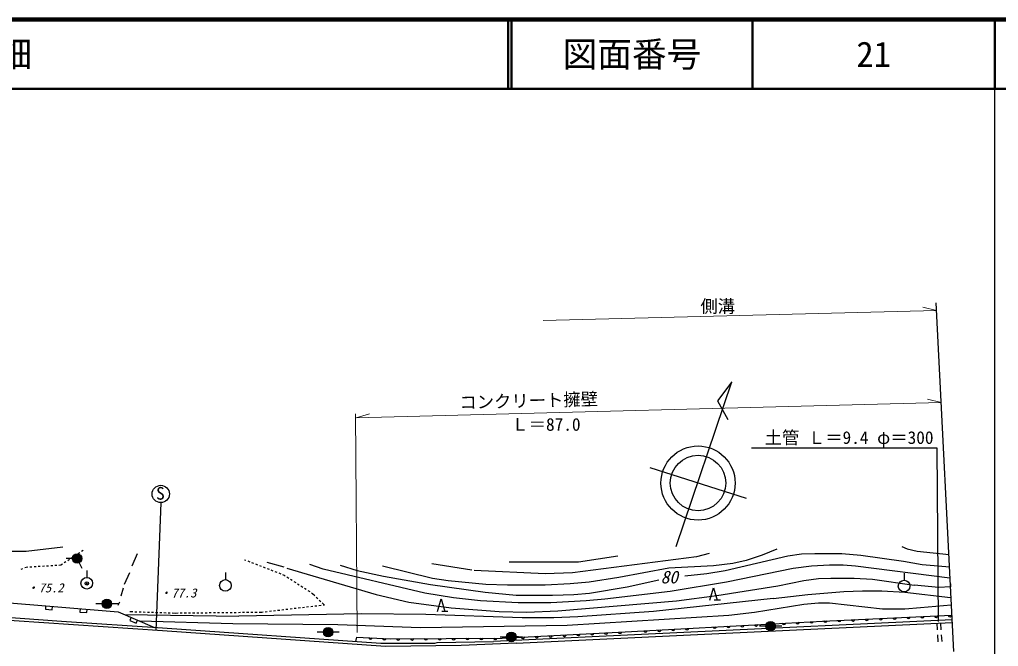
# Model space of a CAD drawing. Units: millimetres, scale not verified. Extents: x 40000 to 680000, y 20000 to 380000.
# Drawn here: x 438265 to 579500, y 289574 to 380000 of the extents above; entities that cross this region are included whole.
import ezdxf
from ezdxf.enums import TextEntityAlignment as Align

# ---------------------------------------------------------------- set-up
doc = ezdxf.new("R2010")
doc.units = ezdxf.units.MM
doc.header["$LTSCALE"] = 1000
doc.header["$PDMODE"] = 32
doc.header["$PDSIZE"] = 500
for name, color, linetype, lineweight in [('M-BGD', 7, 'Continuous', 25), ('M-BMK-SRVR', 3, 'Continuous', 25), ('M-STR-HTXT', 7, 'Continuous', 13), ('M-STR-STRC', 7, 'Continuous', 25), ('M-TTL', 2, 'Continuous', 140), ('M-TTL-BAND', 7, 'Continuous', 25), ('M-TTL-LINE', 7, 'Continuous', 50)]:
    doc.layers.add(name, color=color, linetype=linetype, lineweight=lineweight)
doc.layers.add('M-TTL-TXT', color=7, linetype='Continuous')
doc.styles.add('ＭＳ ゴシック', font='')
doc.styles.get('ＭＳ ゴシック').set_extended_font_data('MS Gothic')

msp = doc.modelspace()

# ---------------------------------------------------------------- hatches: boundary and pattern name
at = {"layer": 'M-BGD'}
for points in [[(447243, 302267, -0.41421), (446560, 301584, -0.41421), (445877, 302267, -1)], [(451551, 295728, -0.41421), (450869, 295045, -0.41421), (450186, 295728, -0.41421), (450869, 296410, -0.41421)], [(547315, 292501, -0.41421), (546632, 291818, -0.41421), (545949, 292501, -0.41421), (546632, 293184, -0.41421)], [(483462, 291621, -0.41421), (482779, 290938, -0.41421), (482096, 291621, -1)], [(509901, 290936, -1), (508535, 290936, -0.41421), (509218, 291618, -0.41421)]]:
    msp.add_hatch(color=256, dxfattribs=at).paths.add_polyline_path(points)

# ---------------------------------------------------------------- linework, layer by layer
for p, q in [((533019, 304006), (541016, 327765)), ((541016, 327765), (538970, 324994)), ((538970, 324994), (540454, 322328)), ((543883, 318234), (570637, 318234)), ((570637, 318234), (570816, 293145)), ((529194, 315361), (543118, 310939)), ((458623, 310275), (457926, 291882)), ((439235, 303333), (444484, 303925)), ((565557, 304010), (566319, 303671)), ((566319, 303671), (567759, 303333)), ((436271, 303333), (439235, 303333)), ((444965, 302303), (445878, 302304)), ((445705, 302316), (445956, 302481)), ((446206, 302646), (446457, 302811)), ((446707, 302976), (446958, 303141)), ((447209, 303306), (447450, 303465)), ((455237, 302909), (454475, 301131)), ((535924, 302486), (518059, 300200)), ((524579, 302571), (518906, 301724)), ((537787, 302994), (535924, 302486)), ((540073, 300539), (549132, 302655)), ((545407, 302740), (543121, 301978)), ((547523, 303587), (545407, 302740)), ((549132, 302655), (551079, 302909)), ((551079, 302909), (553027, 302994)), ((553027, 302994), (556921, 302994)), ((556921, 302994), (559631, 302740)), ((559631, 302740), (565811, 301893)), ((567759, 303333), (572415, 302825)), ((438480, 300720), (438758, 300835)), ((439035, 300950), (439195, 301016)), ((439195, 301016), (439458, 301033)), ((439757, 301052), (440057, 301070)), ((440356, 301089), (440655, 301108)), ((440955, 301127), (441254, 301146)), ((441554, 301165), (441853, 301184)), ((442152, 301203), (442452, 301221)), ((442751, 301240), (443051, 301259)), ((443350, 301278), (443649, 301297)), ((443949, 301316), (444211, 301332)), ((444211, 301332), (444452, 301491)), ((444703, 301656), (444954, 301821)), ((445204, 301986), (445455, 302151)), ((446844, 301646), (447266, 300866)), ((470706, 302085), (470905, 302008)), ((471184, 301900), (471464, 301791)), ((471744, 301683), (472024, 301575)), ((472304, 301466), (472583, 301358)), ((472863, 301250), (473143, 301141)), ((473423, 301033), (473702, 300925)), ((473948, 301724), (476403, 301047)), ((476827, 300877), (489696, 297067)), ((482076, 300708), (480129, 301385)), ((484531, 301301), (486987, 300539)), ((497824, 299353), (490627, 301131)), ((497739, 301555), (503497, 300623)), ((518906, 301724), (508915, 301724)), ((531945, 300877), (524748, 299523)), ((538379, 301216), (531945, 300877)), ((541173, 301555), (538379, 301216)), ((543121, 301978), (541173, 301555)), ((552519, 301131), (549894, 300793)), ((555143, 301301), (552519, 301131)), ((557091, 301301), (555143, 301301)), ((558869, 301131), (557091, 301301)), ((572500, 299438), (558869, 301131)), ((565811, 301893), (568521, 301385)), ((568521, 301385), (572500, 301047)), ((447980, 300543), (447980, 299527)), ((454136, 300200), (453374, 298507)), ((467973, 300221), (467973, 299205)), ((473982, 300817), (474262, 300708)), ((474542, 300600), (474821, 300492)), ((475101, 300383), (475381, 300275)), ((475661, 300167), (475941, 300058)), ((476220, 299950), (476419, 299873)), ((476419, 299873), (476594, 299761)), ((476846, 299599), (477099, 299436)), ((496723, 297237), (482076, 300708)), ((486987, 300539), (490797, 299692)), ((490797, 299692), (497570, 298507)), ((514080, 300031), (503835, 300539)), ((518059, 300200), (514080, 300031)), ((524748, 299523), (520430, 298845)), ((534231, 299777), (537448, 300115)), ((537448, 300115), (540073, 300539)), ((549894, 300793), (540242, 298845)), ((553535, 299353), (555313, 299438)), ((555313, 299438), (558699, 299438)), ((558699, 299438), (561324, 299269)), ((565911, 300132), (565911, 299116)), ((477351, 299274), (477603, 299112)), ((477855, 298949), (478108, 298787)), ((478360, 298625), (478612, 298462)), ((478865, 298300), (479117, 298138)), ((497570, 298507), (505444, 297406)), ((500110, 299015), (497824, 299353)), ((505529, 298507), (500110, 299015)), ((508661, 298422), (505529, 298507)), ((514080, 298422), (508661, 298422)), ((517721, 298591), (514080, 298422)), ((520430, 298845), (517721, 298591)), ((520515, 297237), (525933, 298168)), ((525933, 298168), (530485, 299173)), ((540242, 298845), (532114, 297491)), ((538887, 296898), (547693, 298337)), ((547693, 298337), (551418, 299099)), ((551418, 299099), (553535, 299353)), ((561324, 299269), (567335, 298422)), ((570891, 298083), (567335, 298422)), ((572585, 298168), (570891, 298083)), ((572585, 298591), (572585, 298168)), ((453205, 297999), (452866, 296813)), ((479369, 297975), (479622, 297813)), ((479874, 297651), (480126, 297488)), ((480378, 297326), (480553, 297214)), ((480553, 297214), (480865, 296902)), ((481077, 296689), (481290, 296477)), ((489696, 297067), (494437, 295967)), ((500872, 296559), (496723, 297237)), ((505444, 297406), (509931, 296983)), ((509931, 296983), (515181, 296983)), ((515181, 296983), (518229, 297067)), ((518229, 297067), (520515, 297237)), ((532114, 297491), (522716, 296390)), ((533045, 296136), (538887, 296898)), ((547015, 296475), (552011, 297067)), ((552011, 297067), (557175, 297491)), ((557175, 297491), (559885, 297575)), ((559885, 297575), (562679, 297575)), ((562679, 297575), (565981, 297406)), ((565981, 297406), (572585, 296644)), ((430560, 296359), (452474, 294581)), ((442022, 295429), (441982, 294931)), ((442979, 294850), (443019, 295348)), ((449273, 295763), (450187, 295764)), ((451566, 295763), (452480, 295764)), ((452697, 295967), (452443, 295459)), ((479375, 295194), (479077, 295159)), ((479971, 295264), (479673, 295229)), ((480566, 295333), (480269, 295298)), ((481162, 295403), (480864, 295368)), ((481758, 295473), (481460, 295438)), ((481502, 296265), (481714, 296053)), ((481926, 295841), (482238, 295529)), ((482238, 295529), (482056, 295507)), ((494437, 295967), (500533, 295120)), ((504767, 296136), (500872, 296559)), ((510185, 295882), (504767, 296136)), ((514927, 295882), (510185, 295882)), ((520007, 296136), (514927, 295882)), ((515943, 294697), (533045, 296136)), ((522716, 296390), (520007, 296136)), ((547015, 296475), (529743, 294612)), ((551418, 295628), (544306, 294443)), ((553535, 295797), (551418, 295628)), ((555143, 295797), (553535, 295797)), ((562763, 294951), (555143, 295797)), ((572669, 295543), (568267, 295120)), ((441982, 294931), (442979, 294850)), ((447006, 295025), (446966, 294526)), ((446966, 294526), (447962, 294446)), ((447962, 294446), (448003, 294944)), ((452474, 294581), (457753, 292315)), ((453463, 294156), (469884, 293935)), ((454363, 293770), (454166, 293311)), ((454600, 294541), (454170, 294555)), ((455200, 294521), (454900, 294531)), ((455799, 294502), (455500, 294512)), ((456399, 294483), (456099, 294493)), ((456999, 294464), (456699, 294473)), ((457598, 294444), (457299, 294454)), ((458198, 294425), (457898, 294435)), ((458798, 294406), (458498, 294415)), ((459398, 294387), (459098, 294396)), ((459997, 294367), (459697, 294377)), ((460727, 294344), (460297, 294358)), ((461130, 294348), (460727, 294344)), ((461730, 294354), (461430, 294351)), ((462330, 294361), (462030, 294358)), ((462930, 294367), (462630, 294364)), ((463530, 294373), (463230, 294370)), ((464130, 294380), (463830, 294377)), ((464730, 294386), (464430, 294383)), ((465330, 294392), (465030, 294389)), ((465930, 294399), (465630, 294395)), ((466530, 294405), (466230, 294402)), ((467130, 294411), (466830, 294408)), ((467730, 294418), (467430, 294414)), ((468330, 294424), (468030, 294421)), ((468930, 294430), (468630, 294427)), ((469530, 294437), (469230, 294433)), ((470130, 294443), (469830, 294440)), ((487579, 294273), (469884, 293935)), ((470730, 294449), (470430, 294446)), ((471330, 294455), (471030, 294452)), ((471930, 294462), (471630, 294459)), ((472530, 294468), (472230, 294465)), ((473233, 294476), (472830, 294471)), ((473415, 294497), (473233, 294476)), ((474011, 294567), (473713, 294532)), ((474607, 294636), (474309, 294601)), ((475203, 294706), (474905, 294671)), ((475799, 294776), (475501, 294741)), ((476395, 294845), (476097, 294810)), ((476991, 294915), (476693, 294880)), ((477587, 294985), (477289, 294950)), ((478183, 295054), (477885, 295020)), ((478779, 295124), (478481, 295089)), ((496893, 294189), (487579, 294273)), ((510778, 293681), (496893, 294189)), ((500533, 295120), (507476, 294612)), ((507476, 294612), (511455, 294527)), ((511455, 294527), (515943, 294697)), ((518821, 293850), (515350, 293681)), ((540581, 294019), (517297, 292580)), ((529743, 294612), (518821, 293850)), ((544306, 294443), (540581, 294019)), ((565981, 294951), (562763, 294951)), ((568267, 295120), (565981, 294951)), ((454166, 293311), (455085, 292916)), ((455085, 292916), (455282, 293376)), ((469037, 292834), (455601, 293239)), ((484193, 292665), (469037, 292834)), ((496131, 292241), (484193, 292665)), ((517297, 292580), (496131, 292241)), ((515350, 293681), (510778, 293681)), ((545037, 292537), (545950, 292538)), ((547330, 292537), (548244, 292538)), ((570596, 292916), (570661, 291949)), ((571151, 292942), (571213, 291965)), ((458877, 292241), (490373, 290040)), ((491043, 289578), (458877, 291818)), ((481184, 291656), (482097, 291657)), ((483477, 291656), (484390, 291657)), ((507623, 290971), (508536, 290972)), ((510270, 290971), (508492, 290971)), ((509916, 290971), (510829, 290972)), ((570708, 291251), (570775, 290253)), ((571256, 291266), (571319, 290268)), ((486902, 290887), (486733, 290294)), ((490373, 290040), (498163, 290040)), ((501973, 289701), (491043, 289578)), ((498163, 290040), (498501, 290125)), ((498501, 290125), (506629, 290294)), ((509931, 290040), (501973, 289701))]:
    msp.add_line(p, q, dxfattribs=at)
for points in [[(409686, 296729), (430387, 294223), (444327, 293193), (458877, 292241)], [(458877, 291818), (433140, 293550), (418745, 295289)], [(526574, 291705), (536329, 292265), (554110, 293239), (572777, 294065)], [(572811, 293398), (534122, 291580), (506629, 290294)], [(509931, 290040), (535063, 291253), (572830, 293021)], [(486902, 290887), (491727, 290677), (507898, 290785), (526574, 291705)]]:
    msp.add_lwpolyline(points, dxfattribs=at)
for centre, radius in [((536159, 313145), 5351), ((536159, 313145), 4000), ((458644, 311563), 1250), ((446560, 302267), 683), ((447962, 298688), 838), ((467956, 298366), 838), ((565894, 298277), 838), ((450869, 295728), 683), ((546632, 292501), 683), ((482779, 291621), 683), ((509218, 290936), 683)]:
    msp.add_circle(centre, radius, dxfattribs=at)
for centre, start, end in [((566516, 293844), 195.21549, 349.85473), ((568514, 293933), 195.21549, 349.85473), ((570512, 294021), 195.21549, 349.85473), ((572510, 294110), 195.21549, 349.85473), ((538551, 292443), 195.81636, 350.45559), ((540548, 292552), 195.81636, 350.45559), ((542545, 292661), 195.81636, 350.45559), ((544542, 292771), 195.81636, 350.45559), ((546539, 292880), 195.81636, 350.45559), ((548536, 292990), 195.81636, 350.45559), ((550533, 293099), 195.81636, 350.45559), ((552530, 293209), 195.81636, 350.45559), ((554528, 293314), 195.21549, 349.85473), ((556526, 293402), 195.21549, 349.85473), ((558524, 293491), 195.21549, 349.85473), ((560522, 293579), 195.21549, 349.85473), ((562520, 293667), 195.21549, 349.85473), ((564518, 293756), 195.21549, 349.85473), ((510891, 290989), 195.50093, 350.14016), ((512888, 291087), 195.50093, 350.14016), ((514886, 291186), 195.50093, 350.14016), ((516883, 291284), 195.50093, 350.14016), ((518881, 291382), 195.50093, 350.14016), ((520879, 291481), 195.50093, 350.14016), ((522876, 291579), 195.50093, 350.14016), ((524874, 291678), 195.50093, 350.14016), ((528567, 291876), 195.96298, 350.60222), ((530564, 291990), 195.96298, 350.60222), ((532561, 292105), 195.96298, 350.60222), ((534557, 292219), 195.96298, 350.60222), ((488903, 290856), 190.1893, 344.82854), ((490901, 290769), 190.1893, 344.82854), ((492897, 290741), 193.0639, 347.70314), ((494897, 290754), 193.0639, 347.70314), ((496897, 290768), 193.0639, 347.70314), ((498897, 290781), 193.0639, 347.70314), ((500897, 290794), 193.0639, 347.70314), ((502897, 290808), 193.0639, 347.70314), ((504897, 290821), 193.0639, 347.70314), ((506897, 290835), 193.0639, 347.70314), ((508893, 290890), 195.50093, 350.14016)]:
    msp.add_arc(centre, 256, start, end, dxfattribs=at)
msp.add_point((447969, 298664), dxfattribs=at)
at = {"layer": 'M-BMK-SRVR'}
msp.add_line((570487, 339130), (573042, 288850), dxfattribs=at)
at = {"layer": 'M-STR-HTXT'}
for p, q in [((570543, 338037), (513826, 336607)), ((570543, 338037), (568598, 338505)), ((571218, 324753), (569273, 325220)), ((571218, 324753), (486817, 322552)), ((486733, 323145), (486987, 291564)), ((486817, 322552), (488735, 323120))]:
    msp.add_line(p, q, dxfattribs=at)
at = {"layer": 'M-STR-STRC'}
for p, q in [((537859, 296238), (538399, 298038)), ((538399, 298038), (538939, 296238)), ((498542, 294634), (499082, 296434)), ((499082, 296434), (499622, 294634)), ((539389, 296238), (538489, 296238)), ((500072, 294634), (499172, 294634))]:
    msp.add_line(p, q, dxfattribs=at)
at = {"layer": 'M-TTL'}
msp.add_line((680000, 380000), (40000, 380000), dxfattribs=at)
at = {"layer": 'M-TTL-BAND'}
msp.add_line((579000, 20000), (579000, 370000), dxfattribs=at)
at = {"layer": 'M-TTL-LINE'}
for p, q in [((508747, 380000), (508747, 370000)), ((509247, 380000), (509247, 370000)), ((543997, 380000), (543997, 370000)), ((579000, 380000), (579000, 370000)), ((40000, 370000), (680000, 370000))]:
    msp.add_line(p, q, dxfattribs=at)

# ---------------------------------------------------------------- texts
at = {"layer": 'M-BGD', "style": 'ＭＳ ゴシック'}
for s, p in [('土管 Ｌ＝9.4 φ＝300', (545763, 318234)), ('S', (457966, 310189))]:
    msp.add_text(s, height=1833, dxfattribs=at).set_placement(p, align=Align.BOTTOM_LEFT)
at = {"layer": 'M-BGD', "style": 'ＭＳ ゴシック', "oblique": 15}
for s, height, p in [('80', 1833, (530764, 298113)), ('・75.2', 1320, (439219, 296969)), ('・77.3', 1320, (458384, 296233))]:
    msp.add_text(s, height=height, dxfattribs=at).set_placement(p, align=Align.BOTTOM_LEFT)
at = {"layer": 'M-STR-HTXT', "style": 'ＭＳ ゴシック'}
for s, p in [('側溝', (536501, 337178)), ('Ｌ＝87.0', (509222, 320130))]:
    msp.add_text(s, height=1833, dxfattribs=at).set_placement(p, align=Align.BOTTOM_LEFT)
msp.add_text('コンクリート擁壁', height=1833, rotation=1.494, dxfattribs=at).set_placement((501762, 323307), align=Align.BOTTOM_LEFT)
at = {"layer": 'M-TTL-TXT', "style": 'ＭＳ ゴシック'}
msp.add_text('山口市徳地山畑', height=3666, dxfattribs=at).set_placement((405024, 375000), align=Align.MIDDLE_LEFT)
for s, p in [('図面番号', (526622, 375000)), ('21', (561497, 375000))]:
    msp.add_text(s, height=3666, dxfattribs=at).set_placement(p, align=Align.MIDDLE_CENTER)

doc.saveas('drawing.dxf')
